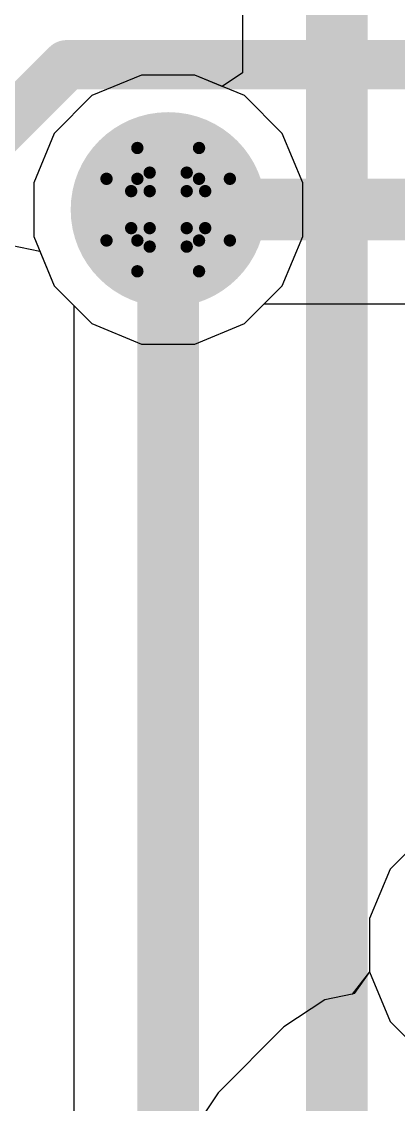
# Model space of a CAD drawing. Header units: inches. Extents: x -3 to 5259, y -3 to 5282.
# Drawn here: x 5.251 to 6.802, y 38.977 to 43.437 of the extents above; entities that cross this region are included whole.
import ezdxf

# ---------------------------------------------------------------- set-up
doc = ezdxf.new("R2010")
doc.units = ezdxf.units.IN
for name, color, linetype in [('Bottom Layer', 5, 'Continuous'), ('Bottom Solder', 6, 'Continuous'), ('Drill Drawing', 1, 'Continuous'), ('Layer 1', 16, 'Continuous'), ('Layer 2', 76, 'Continuous'), ('Top Layer', 1, 'Continuous'), ('Top Solder', 216, 'Continuous'), ('Via Holes', 16, 'Continuous')]:
    doc.layers.add(name, color=color, linetype=linetype)

msp = doc.modelspace()

# ---------------------------------------------------------------- hatches: boundary and pattern name
at = {"layer": 'Bottom Layer'}
h = msp.add_hatch(color=5, dxfattribs=at)
edge = h.paths.add_edge_path()
edge.add_arc((5.8545, 42.6624), 0.3, 0, 360)
at = {"layer": 'Bottom Solder'}
h = msp.add_hatch(color=6, dxfattribs=at)
edge = h.paths.add_edge_path()
edge.add_arc((5.8545, 42.6624), 0.4016, 0, 360)
at = {"layer": 'Layer 1'}
h = msp.add_hatch(color=16, dxfattribs=at)
edge = h.paths.add_edge_path()
edge.add_arc((5.8545, 42.6624), 0.3, 0, 360)
at = {"layer": 'Layer 2'}
h = msp.add_hatch(color=76, dxfattribs=at)
edge = h.paths.add_edge_path()
edge.add_arc((5.8545, 42.6624), 0.3, 0, 360)
at = {"layer": 'Top Layer'}
h = msp.add_hatch(color=1, dxfattribs=at)
edge = h.paths.add_edge_path()
edge.add_arc((5.8545, 42.6624), 0.3, 0, 360)
at = {"layer": 'Top Solder'}
h = msp.add_hatch(color=216, dxfattribs=at)
edge = h.paths.add_edge_path()
edge.add_arc((5.8545, 42.6624), 0.4016, 0, 360)
at = {"layer": 'Via Holes'}
h = msp.add_hatch(color=7, dxfattribs=at)
edge = h.paths.add_edge_path()
edge.add_arc((5.8545, 42.6624), 0.15, 0, 360)

# ---------------------------------------------------------------- linework, layer by layer
at = {"layer": 'Bottom Layer'}
for p, q in [((5.7443, 43.2164), (5.5407, 43.132)), ((5.9647, 43.2164), (5.7443, 43.2164)), ((6.1684, 43.132), (5.9647, 43.2164)), ((5.5407, 43.132), (5.3849, 42.9762)), ((6.3242, 42.9762), (6.1684, 43.132)), ((5.3849, 42.9762), (5.3005, 42.7726)), ((6.4085, 42.7726), (6.3242, 42.9762)), ((5.3005, 42.7726), (5.3005, 42.5522)), ((6.4085, 42.5522), (6.4085, 42.7726)), ((5.3005, 42.5522), (5.3849, 42.3486)), ((6.3242, 42.3486), (6.4085, 42.5522)), ((5.3849, 42.3486), (5.5407, 42.1927)), ((6.1684, 42.1927), (6.3242, 42.3486)), ((5.5407, 42.1927), (5.7443, 42.1084)), ((5.9647, 42.1084), (6.1684, 42.1927)), ((5.7443, 42.1084), (5.9647, 42.1084)), ((6.9242, 40.102), (6.7684, 39.9462)), ((6.7684, 39.9462), (6.684, 39.7426)), ((6.684, 39.7426), (6.684, 39.5222)), ((6.684, 39.5222), (6.7684, 39.3186)), ((6.7684, 39.3186), (6.9242, 39.1627))]:
    msp.add_line(p, q, dxfattribs=at)
at = {"layer": 'Drill Drawing'}
for points in [[(5.7275, 42.7894, 0.0508, 0.0508, 0), (5.7275, 42.9164, 0.0508, 0.0508, 0)], [(5.7275, 42.9164, 0.0508, 0.0508, 0), (5.9815, 42.9164, 0.0508, 0.0508, 0)], [(5.9815, 42.7894, 0.0508, 0.0508, 0), (5.9815, 42.9164, 0.0508, 0.0508, 0)], [(5.7783, 42.7386, 0.0508, 0.0508, 0), (5.7783, 42.8148, 0.0508, 0.0508, 0)], [(5.7783, 42.8148, 0.0508, 0.0508, 0), (5.9307, 42.8148, 0.0508, 0.0508, 0)], [(5.9307, 42.7386, 0.0508, 0.0508, 0), (5.9307, 42.8148, 0.0508, 0.0508, 0)], [(5.6005, 42.5354, 0.0508, 0.0508, 0), (5.6005, 42.7894, 0.0508, 0.0508, 0)], [(5.6005, 42.7894, 0.0508, 0.0508, 0), (5.7275, 42.7894, 0.0508, 0.0508, 0)], [(5.9815, 42.7894, 0.0508, 0.0508, 0), (6.1085, 42.7894, 0.0508, 0.0508, 0)], [(6.1085, 42.5354, 0.0508, 0.0508, 0), (6.1085, 42.7894, 0.0508, 0.0508, 0)], [(5.7021, 42.5862, 0.0508, 0.0508, 0), (5.7021, 42.7386, 0.0508, 0.0508, 0)], [(5.7021, 42.7386, 0.0508, 0.0508, 0), (5.7783, 42.7386, 0.0508, 0.0508, 0)], [(5.9307, 42.7386, 0.0508, 0.0508, 0), (6.0069, 42.7386, 0.0508, 0.0508, 0)], [(6.0069, 42.5862, 0.0508, 0.0508, 0), (6.0069, 42.7386, 0.0508, 0.0508, 0)], [(5.7021, 42.5862, 0.0508, 0.0508, 0), (5.7783, 42.5862, 0.0508, 0.0508, 0)], [(5.7783, 42.51, 0.0508, 0.0508, 0), (5.7783, 42.5862, 0.0508, 0.0508, 0)], [(5.9307, 42.5862, 0.0508, 0.0508, 0), (6.0069, 42.5862, 0.0508, 0.0508, 0)], [(5.9307, 42.51, 0.0508, 0.0508, 0), (5.9307, 42.5862, 0.0508, 0.0508, 0)], [(5.6005, 42.5354, 0.0508, 0.0508, 0), (5.7275, 42.5354, 0.0508, 0.0508, 0)], [(5.7275, 42.4084, 0.0508, 0.0508, 0), (5.7275, 42.5354, 0.0508, 0.0508, 0)], [(5.9815, 42.5354, 0.0508, 0.0508, 0), (6.1085, 42.5354, 0.0508, 0.0508, 0)], [(5.9815, 42.4084, 0.0508, 0.0508, 0), (5.9815, 42.5354, 0.0508, 0.0508, 0)], [(5.7783, 42.51, 0.0508, 0.0508, 0), (5.9307, 42.51, 0.0508, 0.0508, 0)], [(5.7275, 42.4084, 0.0508, 0.0508, 0), (5.9815, 42.4084, 0.0508, 0.0508, 0)]]:
    msp.add_lwpolyline(points, format="xyseb", dxfattribs=at)
for points in [[(5.7148, 42.9164, 0.0254, 0.0254, 1), (5.7402, 42.9164, 0.0254, 0.0254, 1)], [(5.7148, 42.9164, 0.0254, 0.0254, 1), (5.7402, 42.9164, 0.0254, 0.0254, 1)], [(5.9688, 42.9164, 0.0254, 0.0254, 1), (5.9942, 42.9164, 0.0254, 0.0254, 1)], [(5.9688, 42.9164, 0.0254, 0.0254, 1), (5.9942, 42.9164, 0.0254, 0.0254, 1)], [(5.7656, 42.8148, 0.0254, 0.0254, 1), (5.791, 42.8148, 0.0254, 0.0254, 1)], [(5.7656, 42.8148, 0.0254, 0.0254, 1), (5.791, 42.8148, 0.0254, 0.0254, 1)], [(5.918, 42.8148, 0.0254, 0.0254, 1), (5.9434, 42.8148, 0.0254, 0.0254, 1)], [(5.918, 42.8148, 0.0254, 0.0254, 1), (5.9434, 42.8148, 0.0254, 0.0254, 1)], [(5.5878, 42.7894, 0.0254, 0.0254, 1), (5.6132, 42.7894, 0.0254, 0.0254, 1)], [(5.5878, 42.7894, 0.0254, 0.0254, 1), (5.6132, 42.7894, 0.0254, 0.0254, 1)], [(5.7148, 42.7894, 0.0254, 0.0254, 1), (5.7402, 42.7894, 0.0254, 0.0254, 1)], [(5.7148, 42.7894, 0.0254, 0.0254, 1), (5.7402, 42.7894, 0.0254, 0.0254, 1)], [(5.9688, 42.7894, 0.0254, 0.0254, 1), (5.9942, 42.7894, 0.0254, 0.0254, 1)], [(5.9688, 42.7894, 0.0254, 0.0254, 1), (5.9942, 42.7894, 0.0254, 0.0254, 1)], [(6.0958, 42.7894, 0.0254, 0.0254, 1), (6.1212, 42.7894, 0.0254, 0.0254, 1)], [(6.0958, 42.7894, 0.0254, 0.0254, 1), (6.1212, 42.7894, 0.0254, 0.0254, 1)], [(5.6894, 42.7386, 0.0254, 0.0254, 1), (5.7148, 42.7386, 0.0254, 0.0254, 1)], [(5.6894, 42.7386, 0.0254, 0.0254, 1), (5.7148, 42.7386, 0.0254, 0.0254, 1)], [(5.7656, 42.7386, 0.0254, 0.0254, 1), (5.791, 42.7386, 0.0254, 0.0254, 1)], [(5.7656, 42.7386, 0.0254, 0.0254, 1), (5.791, 42.7386, 0.0254, 0.0254, 1)], [(5.918, 42.7386, 0.0254, 0.0254, 1), (5.9434, 42.7386, 0.0254, 0.0254, 1)], [(5.918, 42.7386, 0.0254, 0.0254, 1), (5.9434, 42.7386, 0.0254, 0.0254, 1)], [(5.9942, 42.7386, 0.0254, 0.0254, 1), (6.0196, 42.7386, 0.0254, 0.0254, 1)], [(5.9942, 42.7386, 0.0254, 0.0254, 1), (6.0196, 42.7386, 0.0254, 0.0254, 1)], [(5.6894, 42.5862, 0.0254, 0.0254, 1), (5.7148, 42.5862, 0.0254, 0.0254, 1)], [(5.6894, 42.5862, 0.0254, 0.0254, 1), (5.7148, 42.5862, 0.0254, 0.0254, 1)], [(5.7656, 42.5862, 0.0254, 0.0254, 1), (5.791, 42.5862, 0.0254, 0.0254, 1)], [(5.7656, 42.5862, 0.0254, 0.0254, 1), (5.791, 42.5862, 0.0254, 0.0254, 1)], [(5.918, 42.5862, 0.0254, 0.0254, 1), (5.9434, 42.5862, 0.0254, 0.0254, 1)], [(5.918, 42.5862, 0.0254, 0.0254, 1), (5.9434, 42.5862, 0.0254, 0.0254, 1)], [(5.9942, 42.5862, 0.0254, 0.0254, 1), (6.0196, 42.5862, 0.0254, 0.0254, 1)], [(5.9942, 42.5862, 0.0254, 0.0254, 1), (6.0196, 42.5862, 0.0254, 0.0254, 1)], [(5.5878, 42.5354, 0.0254, 0.0254, 1), (5.6132, 42.5354, 0.0254, 0.0254, 1)], [(5.5878, 42.5354, 0.0254, 0.0254, 1), (5.6132, 42.5354, 0.0254, 0.0254, 1)], [(5.7148, 42.5354, 0.0254, 0.0254, 1), (5.7402, 42.5354, 0.0254, 0.0254, 1)], [(5.7148, 42.5354, 0.0254, 0.0254, 1), (5.7402, 42.5354, 0.0254, 0.0254, 1)], [(5.9688, 42.5354, 0.0254, 0.0254, 1), (5.9942, 42.5354, 0.0254, 0.0254, 1)], [(5.9688, 42.5354, 0.0254, 0.0254, 1), (5.9942, 42.5354, 0.0254, 0.0254, 1)], [(6.0958, 42.5354, 0.0254, 0.0254, 1), (6.1212, 42.5354, 0.0254, 0.0254, 1)], [(6.0958, 42.5354, 0.0254, 0.0254, 1), (6.1212, 42.5354, 0.0254, 0.0254, 1)], [(5.7656, 42.51, 0.0254, 0.0254, 1), (5.791, 42.51, 0.0254, 0.0254, 1)], [(5.7656, 42.51, 0.0254, 0.0254, 1), (5.791, 42.51, 0.0254, 0.0254, 1)], [(5.918, 42.51, 0.0254, 0.0254, 1), (5.9434, 42.51, 0.0254, 0.0254, 1)], [(5.918, 42.51, 0.0254, 0.0254, 1), (5.9434, 42.51, 0.0254, 0.0254, 1)], [(5.7148, 42.4084, 0.0254, 0.0254, 1), (5.7402, 42.4084, 0.0254, 0.0254, 1)], [(5.7148, 42.4084, 0.0254, 0.0254, 1), (5.7402, 42.4084, 0.0254, 0.0254, 1)], [(5.9688, 42.4084, 0.0254, 0.0254, 1), (5.9942, 42.4084, 0.0254, 0.0254, 1)], [(5.9688, 42.4084, 0.0254, 0.0254, 1), (5.9942, 42.4084, 0.0254, 0.0254, 1)]]:
    msp.add_lwpolyline(points, format="xyseb", close=True, dxfattribs=at)
at = {"layer": 'Layer 1'}
for p, q in [((5.7443, 43.2164), (5.5407, 43.132)), ((5.9647, 43.2164), (5.7443, 43.2164)), ((6.1684, 43.132), (5.9647, 43.2164)), ((5.5407, 43.132), (5.3849, 42.9762)), ((6.3242, 42.9762), (6.1684, 43.132)), ((5.3849, 42.9762), (5.3005, 42.7726)), ((6.4085, 42.7726), (6.3242, 42.9762)), ((5.3005, 42.7726), (5.3005, 42.5522)), ((6.4085, 42.5522), (6.4085, 42.7726)), ((5.3005, 42.5522), (5.3849, 42.3486)), ((6.3242, 42.3486), (6.4085, 42.5522)), ((5.3849, 42.3486), (5.5407, 42.1927)), ((6.1684, 42.1927), (6.3242, 42.3486)), ((5.5407, 42.1927), (5.7443, 42.1084)), ((5.9647, 42.1084), (6.1684, 42.1927)), ((5.7443, 42.1084), (5.9647, 42.1084)), ((6.9242, 40.102), (6.7684, 39.9462)), ((6.7684, 39.9462), (6.684, 39.7426)), ((6.684, 39.7426), (6.684, 39.5403)), ((6.684, 39.5222), (6.6121, 39.4303)), ((6.684, 39.5403), (6.684, 39.5222)), ((6.6121, 39.4303), (6.4993, 39.4079)), ((6.4993, 39.4079), (6.3313, 39.2956)), ((6.3313, 39.2956), (6.06, 39.0242)), ((6.3313, 39.2956), (6.3313, 39.2956)), ((6.06, 39.0242), (5.9477, 38.8562))]:
    msp.add_line(p, q, dxfattribs=at)
at = {"layer": 'Layer 2'}
for p, q in [((6.161, 49.2536), (6.161, 43.2265)), ((6.161, 43.2265), (6.0765, 43.1701)), ((5.7443, 43.2164), (5.5407, 43.132)), ((5.9647, 43.2164), (5.7443, 43.2164)), ((6.0765, 43.1701), (5.9647, 43.2164)), ((5.5407, 43.132), (5.3849, 42.9762)), ((5.3849, 42.9762), (5.3005, 42.7726)), ((5.3005, 42.7726), (5.3005, 42.5522)), ((5.3005, 42.5522), (5.3849, 42.3486)), ((5.3849, 42.3486), (5.4661, 42.2674)), ((5.4661, 42.2674), (5.4661, 27.2469))]:
    msp.add_line(p, q, dxfattribs=at)
for points in [[(6.5495, 27.3341, 0.254, 0.254, 0), (6.5495, 49.6486, 0.254, 0.254, 0)], [(5.8545, 27.2469, 0.254, 0.254, 0), (5.8545, 42.6624, 0.254, 0.254, 0)]]:
    msp.add_lwpolyline(points, format="xyseb", dxfattribs=at)
msp.add_lwpolyline([(5.791, 42.6624, 0.127, 0.127, 1), (5.918, 42.6624, 0.127, 0.127, 1)], format="xyseb", close=True, dxfattribs=at)
at = {"layer": 'Top Layer'}
for p, q in [((5.2067, 42.5165), (5.3256, 42.4917)), ((5.3256, 42.4917), (5.3849, 42.3486)), ((5.3849, 42.3486), (5.5407, 42.1927)), ((6.1684, 42.1927), (6.2496, 42.2739)), ((6.2496, 42.2739), (8.3283, 42.2739)), ((5.5407, 42.1927), (5.7443, 42.1084)), ((5.9647, 42.1084), (6.1684, 42.1927)), ((5.7443, 42.1084), (5.9647, 42.1084)), ((6.9242, 40.102), (6.7684, 39.9462)), ((6.7684, 39.9462), (6.684, 39.7426)), ((6.684, 39.7426), (6.684, 39.5403)), ((6.684, 39.5222), (6.6203, 39.4339)), ((6.684, 39.5403), (6.684, 39.5222)), ((6.6121, 39.4303), (6.4993, 39.4079)), ((6.6203, 39.4339), (6.6121, 39.4303)), ((6.4993, 39.4078), (6.3313, 39.2956)), ((6.4993, 39.4079), (6.4993, 39.4078)), ((6.3313, 39.2956), (6.0599, 39.0242)), ((6.0599, 39.0242), (5.9477, 38.8562))]:
    msp.add_line(p, q, dxfattribs=at)
for points in [[(4.273, 42.0956, 0.2032, 0.2032, 0), (5.4367, 43.2593, 0.2032, 0.2032, 0)], [(5.4367, 43.2593, 0.2032, 0.2032, 0), (10.4539, 43.2593, 0.2032, 0.2032, 0)], [(5.8545, 42.6624, 0.254, 0.254, 0), (9.1698, 42.6624, 0.254, 0.254, 0)]]:
    msp.add_lwpolyline(points, format="xyseb", dxfattribs=at)
for points in [[(5.3859, 43.2593, 0.1016, 0.1016, 1), (5.4875, 43.2593, 0.1016, 0.1016, 1)], [(5.3859, 43.2593, 0.1016, 0.1016, 1), (5.4875, 43.2593, 0.1016, 0.1016, 1)], [(5.791, 42.6624, 0.127, 0.127, 1), (5.918, 42.6624, 0.127, 0.127, 1)]]:
    msp.add_lwpolyline(points, format="xyseb", close=True, dxfattribs=at)

doc.saveas('drawing.dxf')
